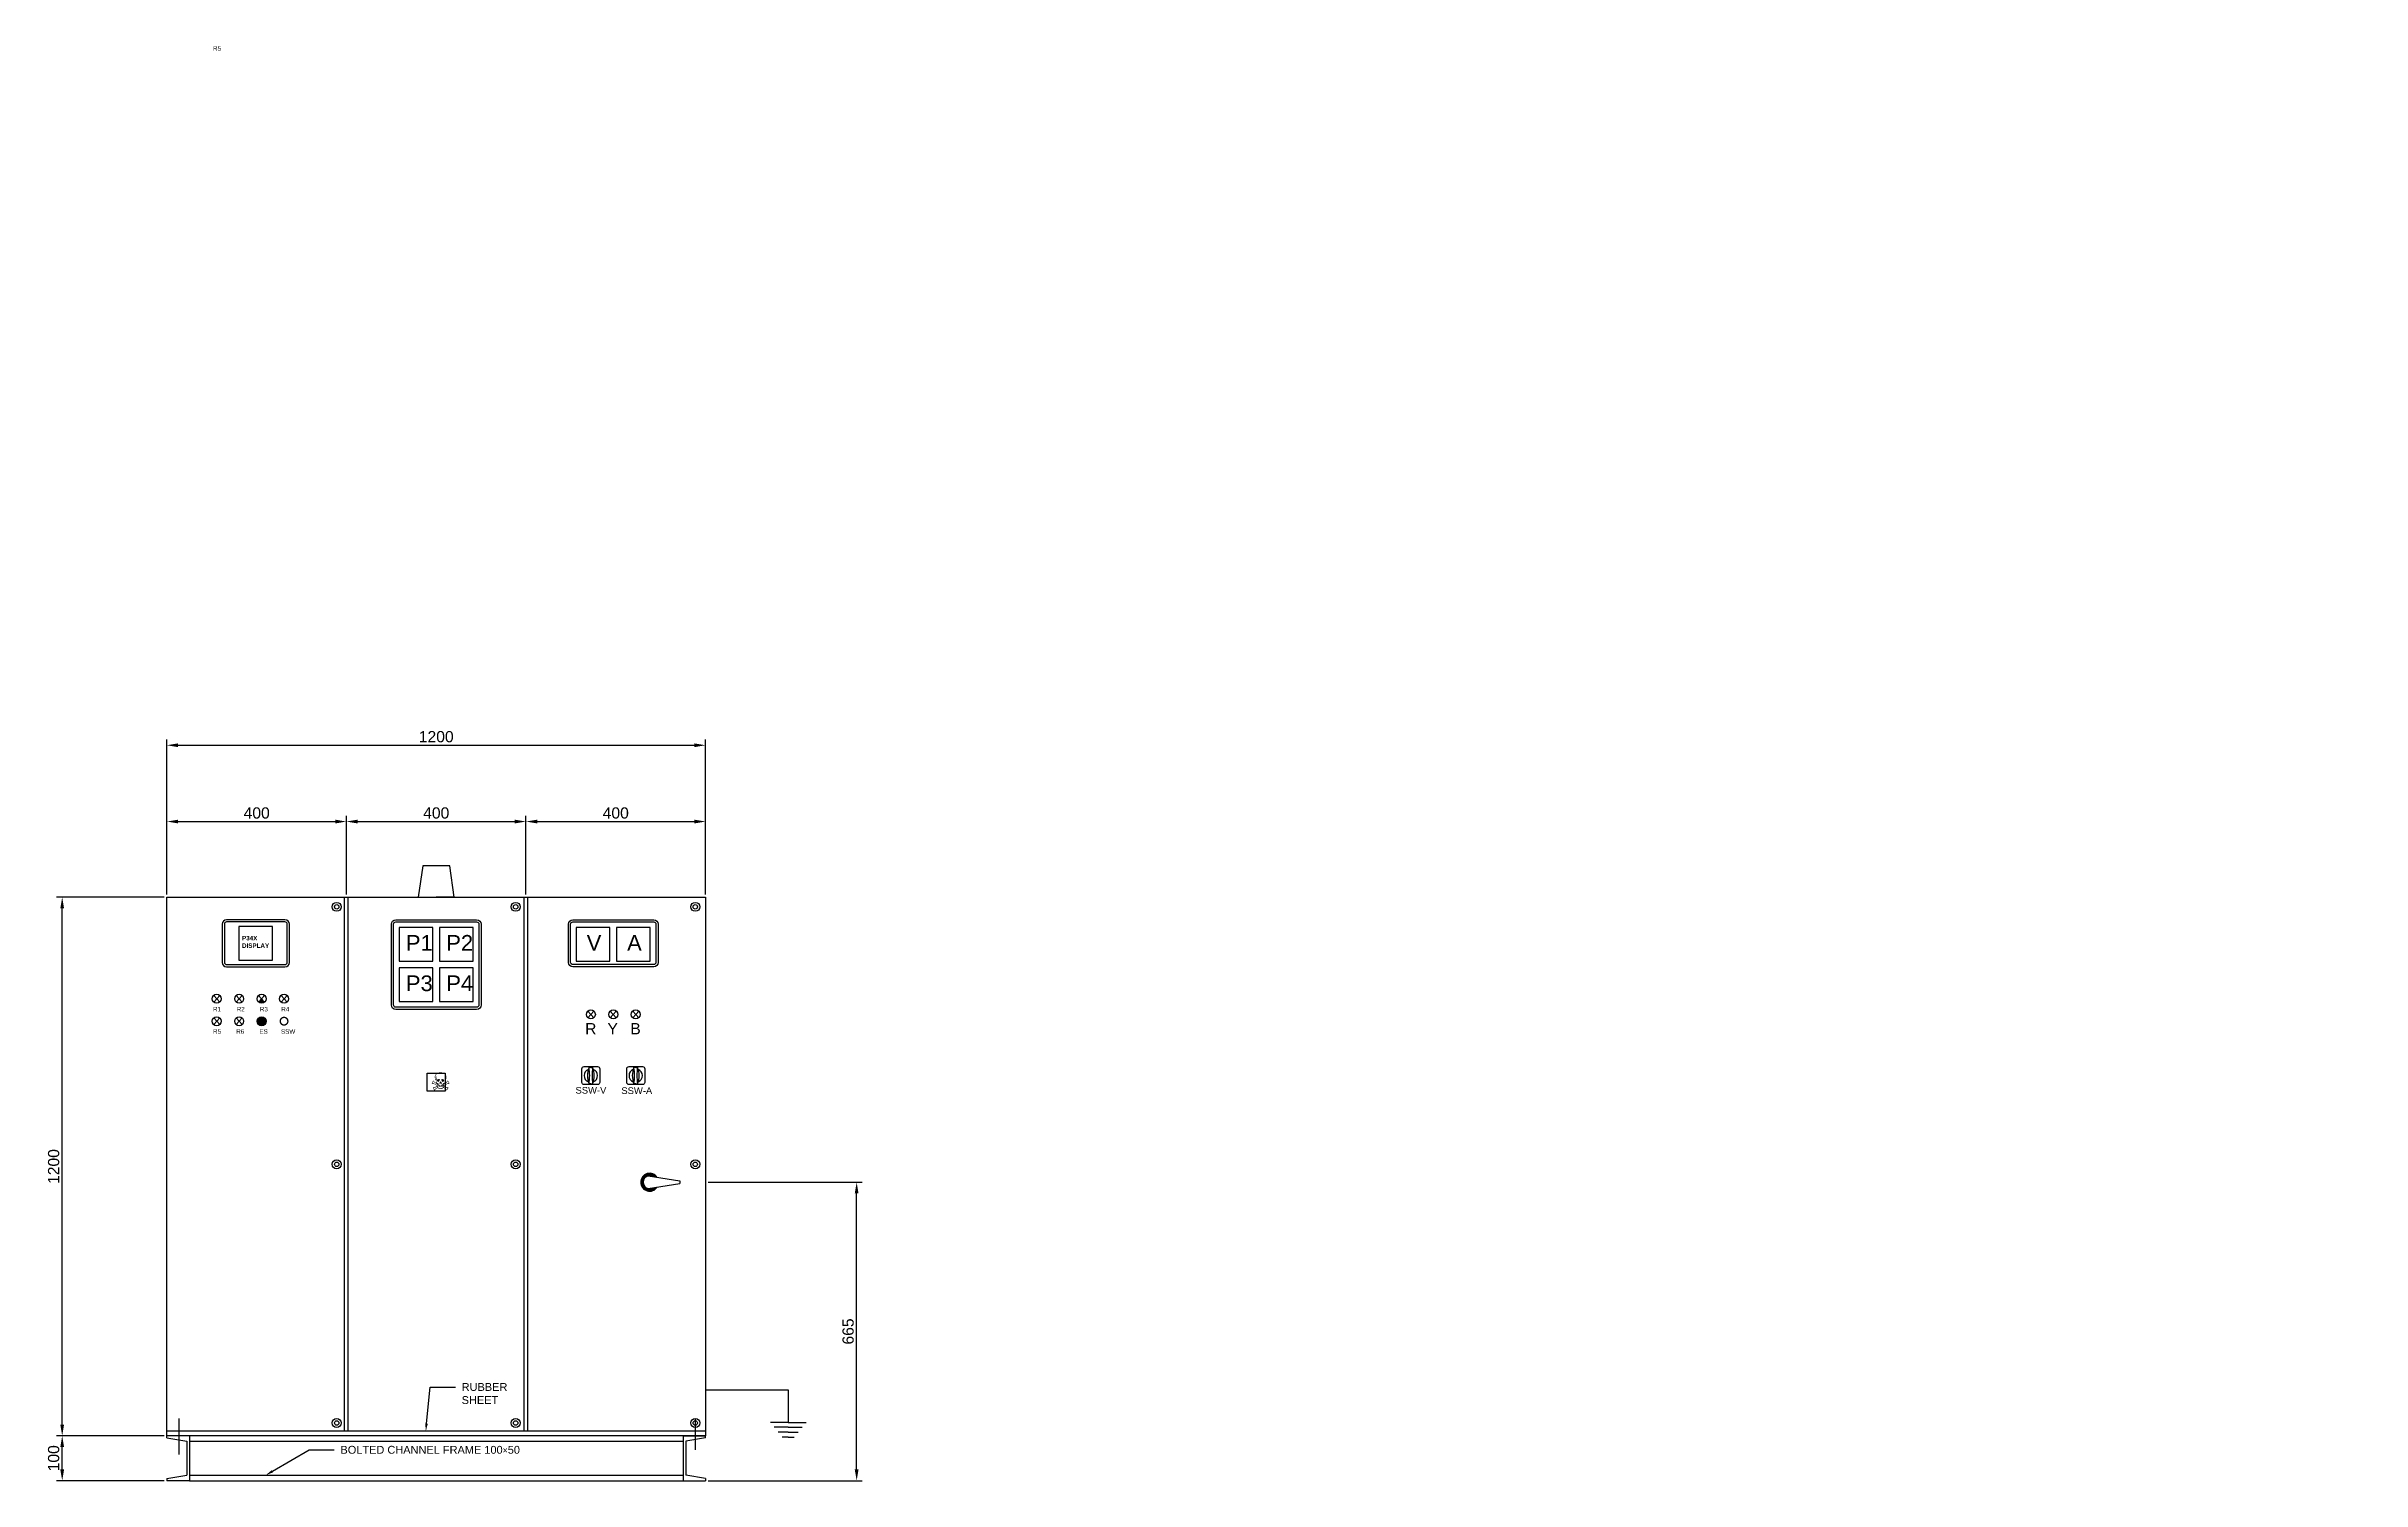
# Model space of a CAD drawing. Header units: millimetres. Extents: x 1735 to 6893, y 1191 to 4387.
import ezdxf
from ezdxf import colors
from ezdxf.entities.mleader import LeaderData, LeaderLine
from ezdxf.math import Vec2, Vec3

# ---------------------------------------------------------------- set-up
doc = ezdxf.new("R2010")
doc.units = ezdxf.units.MM
doc.styles.get("Standard").update_dxf_attribs({"font": 'arial.ttf'})
doc.dimstyles.new('ISO-25', dxfattribs={"dimscale": 10, "dimtxt": 2.5, "dimasz": 2.5, "dimexe": 1.25, "dimexo": 0.625, "dimtad": 1, "dimtxsty": 'Standard', "dimcen": 2.5, "dimadec": 0, "dimazin": 0, "dimtfac": 1, "dimtmove": 0, "dimatfit": 3, "dimfxl": 1, "dimarcsym": 0})

# ---------------------------------------------------------------- blocks, each defined once
blk = doc.blocks.new('*U1')
for p, q in [((-6.6, -7.5), (6.6, 7.5)), ((6.6, -7.5), (-6.6, 7.5)), ((6.6, 7.5), (6.6, 7.5))]:
    blk.add_line(p, q)
blk.add_circle((0, 0), 10)
blk = doc.blocks.new('*U3')
at = {"const_width": 3}
blk.add_lwpolyline([(-8.5, 0, 1), (8.5, 0, 1)], format="xyb", close=True, dxfattribs=at)
blk = doc.blocks.new('*U2')
at = {"color": 0, "linetype": 'ByBlock', "lineweight": -2, "transparency": 16777216}
for name, p in [('*U1', (0, 50)), ('*U1', (50, 50)), ('*U1', (100, 50)), ('*U1', (150, 50)), ('*U1', (0, 0)), ('*U1', (50, 0)), ('*U1', (100, 0)), ('*U3', (150, 0))]:
    blk.add_blockref(name, p, dxfattribs=at)
blk = doc.blocks.new('*U5')
for p, q in [((-6.6, -7.5), (6.6, 7.5)), ((6.6, -7.5), (-6.6, 7.5)), ((6.6, 7.5), (6.6, 7.5))]:
    blk.add_line(p, q)
blk.add_circle((0, 0), 10)
blk = doc.blocks.new('*U6')
at = {"color": 0, "linetype": 'ByBlock', "lineweight": -2, "transparency": 16777216}
for p in [(0, 0), (50, 0), (100, 0)]:
    blk.add_blockref('*U5', p, dxfattribs=at)
blk = doc.blocks.new('*U9')
for p, q in [((0, 100), (0, 0)), ((0, 100), (50, 100)), ((50, 95.2), (6, 87.8)), ((6, 87.8), (6, 12.2)), ((50, 95.2), (50, 100)), ((0, 0), (50, 0)), ((50, 4.8), (6, 12.2)), ((50, 4.8), (50, 0))]:
    blk.add_line(p, q)
blk = doc.blocks.new('*D11')
at = {"color": 0, "lineweight": -2, "transparency": 16777216}
for p, q in [((2003.3, 2497.6), (2003.3, 2672.5)), ((2028.3, 2660), (2378.3, 2660)), ((2403.3, 2497.6), (2403.3, 2672.5))]:
    blk.add_line(p, q, dxfattribs=at)
at = {"color": 0, "transparency": 16777216}
for points in [[(2028.3, 2664.2), (2028.3, 2655.8), (2003.3, 2660)], [(2378.3, 2664.2), (2378.3, 2655.8), (2403.3, 2660)]]:
    blk.add_solid(points, dxfattribs=at)
at = {"layer": 'Defpoints', "color": 0, "transparency": 16777216}
for p in [(2403.3, 2660), (2003.3, 2491.3), (2403.3, 2491.3)]:
    blk.add_point(p, dxfattribs=at)
at = {"color": 0, "transparency": 16777216, "insert": (2203.3, 2679), "char_height": 25, "attachment_point": 5}
blk.add_mtext('400', dxfattribs=at)
blk = doc.blocks.new('*D12')
at = {"color": 0, "lineweight": -2, "transparency": 16777216}
for p, q in [((2403.3, 2666.2), (2403.3, 2672.5)), ((2428.3, 2660), (2778.3, 2660)), ((2803.3, 2497.6), (2803.3, 2672.5))]:
    blk.add_line(p, q, dxfattribs=at)
at = {"color": 0, "transparency": 16777216}
for points in [[(2428.3, 2664.2), (2428.3, 2655.8), (2403.3, 2660)], [(2778.3, 2664.2), (2778.3, 2655.8), (2803.3, 2660)]]:
    blk.add_solid(points, dxfattribs=at)
at = {"layer": 'Defpoints', "color": 0, "transparency": 16777216}
for p in [(2403.3, 2660), (2803.3, 2660), (2803.3, 2491.3)]:
    blk.add_point(p, dxfattribs=at)
at = {"color": 0, "transparency": 16777216, "insert": (2603.3, 2679), "char_height": 25, "attachment_point": 5}
blk.add_mtext('400', dxfattribs=at)
blk = doc.blocks.new('*D13')
at = {"color": 0, "lineweight": -2, "transparency": 16777216}
for p, q in [((2803.3, 2666.2), (2803.3, 2672.5)), ((2828.3, 2660), (3178.3, 2660)), ((3203.3, 2497.6), (3203.3, 2672.5))]:
    blk.add_line(p, q, dxfattribs=at)
at = {"color": 0, "transparency": 16777216}
for points in [[(2828.3, 2664.2), (2828.3, 2655.8), (2803.3, 2660)], [(3178.3, 2664.2), (3178.3, 2655.8), (3203.3, 2660)]]:
    blk.add_solid(points, dxfattribs=at)
at = {"layer": 'Defpoints', "color": 0, "transparency": 16777216}
for p in [(2803.3, 2660), (3203.3, 2660), (3203.3, 2491.3)]:
    blk.add_point(p, dxfattribs=at)
at = {"color": 0, "transparency": 16777216, "insert": (3003.3, 2679), "char_height": 25, "attachment_point": 5}
blk.add_mtext('400', dxfattribs=at)
blk = doc.blocks.new('*D14')
at = {"color": 0, "lineweight": -2, "transparency": 16777216}
for p, q in [((2003.3, 2497.6), (2003.3, 2842.5)), ((3203.3, 2497.6), (3203.3, 2842.5)), ((2028.3, 2830), (3178.3, 2830))]:
    blk.add_line(p, q, dxfattribs=at)
at = {"color": 0, "transparency": 16777216}
for points in [[(2028.3, 2834.2), (2028.3, 2825.8), (2003.3, 2830)], [(3178.3, 2834.2), (3178.3, 2825.8), (3203.3, 2830)]]:
    blk.add_solid(points, dxfattribs=at)
at = {"layer": 'Defpoints', "color": 0, "transparency": 16777216}
for p in [(3203.3, 2830), (2003.3, 2491.3), (3203.3, 2491.3)]:
    blk.add_point(p, dxfattribs=at)
at = {"color": 0, "transparency": 16777216, "insert": (2603.3, 2849), "char_height": 25, "attachment_point": 5}
blk.add_mtext('1200', dxfattribs=at)
blk = doc.blocks.new('*D15')
at = {"color": 0, "lineweight": -2, "transparency": 16777216}
for p, q in [((1997, 1291.3), (1757.5, 1291.3)), ((1770, 1216.3), (1770, 1266.3)), ((1997, 1191.3), (1757.5, 1191.3))]:
    blk.add_line(p, q, dxfattribs=at)
at = {"color": 0, "transparency": 16777216}
for points in [[(1765.8, 1266.3), (1774.2, 1266.3), (1770, 1291.3)], [(1765.8, 1216.3), (1774.2, 1216.3), (1770, 1191.3)]]:
    blk.add_solid(points, dxfattribs=at)
at = {"layer": 'Defpoints', "color": 0, "transparency": 16777216}
for p in [(1770, 1291.3), (2003.3, 1291.3), (2003.3, 1191.3)]:
    blk.add_point(p, dxfattribs=at)
at = {"color": 0, "transparency": 16777216, "insert": (1751, 1241.3), "char_height": 25, "attachment_point": 5, "rotation": 90}
blk.add_mtext('100', dxfattribs=at)
blk = doc.blocks.new('*D16')
at = {"color": 0, "lineweight": -2, "transparency": 16777216}
for p, q in [((1997, 2491.3), (1757.5, 2491.3)), ((1770, 1316.3), (1770, 2466.3)), ((1997, 1291.3), (1757.5, 1291.3))]:
    blk.add_line(p, q, dxfattribs=at)
at = {"color": 0, "transparency": 16777216}
for points in [[(1765.8, 2466.3), (1774.2, 2466.3), (1770, 2491.3)], [(1765.8, 1316.3), (1774.2, 1316.3), (1770, 1291.3)]]:
    blk.add_solid(points, dxfattribs=at)
at = {"layer": 'Defpoints', "color": 0, "transparency": 16777216}
for p in [(1770, 2491.3), (2003.3, 2491.3), (2003.3, 1291.3)]:
    blk.add_point(p, dxfattribs=at)
at = {"color": 0, "transparency": 16777216, "insert": (1751, 1891.3), "char_height": 25, "attachment_point": 5, "rotation": 90}
blk.add_mtext('1200', dxfattribs=at)
blk = doc.blocks.new('*D20')
at = {"color": 0, "lineweight": -2, "transparency": 16777216}
for p, q in [((3209.5, 1856.3), (3552.5, 1856.3)), ((3540, 1216.3), (3540, 1831.3)), ((3209.5, 1191.3), (3552.5, 1191.3))]:
    blk.add_line(p, q, dxfattribs=at)
at = {"color": 0, "transparency": 16777216}
for points in [[(3535.8, 1831.3), (3544.2, 1831.3), (3540, 1856.3)], [(3535.8, 1216.3), (3544.2, 1216.3), (3540, 1191.3)]]:
    blk.add_solid(points, dxfattribs=at)
at = {"layer": 'Defpoints', "color": 0, "transparency": 16777216}
for p in [(3203.3, 1856.3), (3540, 1856.3), (3203.3, 1191.3)]:
    blk.add_point(p, dxfattribs=at)
at = {"color": 0, "transparency": 16777216, "insert": (3521, 1523.8), "char_height": 25, "attachment_point": 5, "rotation": 90}
blk.add_mtext('665', dxfattribs=at)

msp = doc.modelspace()

# ---------------------------------------------------------------- hatches: boundary and pattern name
h = msp.add_hatch(color=256)
h.dxf.hatch_style = 1
h.paths.add_polyline_path([(2214.246, 2215.163), (2207.669, 2207.63, 0.37510297), (2220.823, 2207.63)])
h.paths.add_polyline_path([(2220.823, 2222.696), (2214.246, 2215.163), (2220.823, 2207.63, 0.21656194), (2224.246, 2215.163, 0.21656194)])
h.paths.add_polyline_path([(2220.823, 2222.696, 0.37510297), (2207.669, 2222.696), (2214.246, 2215.163)])
h.paths.add_polyline_path([(2214.246, 2215.163), (2207.669, 2222.696, 0.21656194), (2204.246, 2215.163, 0.21656194), (2207.669, 2207.63)])
h = msp.add_hatch(color=256)
h.dxf.hatch_style = 1
h.paths.add_polyline_path([(2214.246, 2265.163), (2207.669, 2257.63, 0.37510297), (2220.823, 2257.63)], flags=17)
h = msp.add_hatch(color=256)
h.dxf.hatch_style = 1
h.paths.add_polyline_path([(3095.635, 1845.472), (3075.706, 1842.306, -0.801339), (3075.706, 1870.343), (3095.635, 1867.177, 3.3908442)])

# ---------------------------------------------------------------- linework, layer by layer
for p, q in [((2003.296, 2491.324), (3203.296, 2491.324)), ((2003.296, 1291.324), (2003.296, 2491.324)), ((2399.296, 1301.324), (2399.296, 2491.324)), ((2407.296, 1301.324), (2407.296, 2491.324)), ((2563.296, 2491.324), (2603.296, 2491.324)), ((2643.296, 2491.324), (2603.296, 2491.324)), ((2799.296, 1301.324), (2799.296, 2491.324)), ((2807.296, 1301.324), (2807.296, 2491.324)), ((3203.296, 2491.324), (3203.296, 1291.324)), ((2947.796, 2111.942), (2943.796, 2111.942)), ((2947.796, 2075.942), (2943.796, 2075.942)), ((2947.796, 2111.942), (2951.796, 2111.942)), ((2947.796, 2075.942), (2951.796, 2075.942)), ((3047.796, 2111.942), (3043.796, 2111.942)), ((3047.796, 2075.942), (3043.796, 2075.942)), ((3047.796, 2111.942), (3051.796, 2111.942)), ((3047.796, 2075.942), (3051.796, 2075.942)), ((3075.706, 1870.343), (3146.203, 1859.145)), ((3146.203, 1859.145), (3146.203, 1853.504)), ((3203.296, 1891.324), (3203.296, 1394.098)), ((3075.706, 1842.306), (3146.203, 1853.504)), ((3203.296, 1394.098), (3387.496, 1394.098)), ((3387.496, 1394.098), (3387.496, 1321.29)), ((3203.296, 1301.324), (2003.296, 1301.324)), ((3203.296, 1291.324), (2003.296, 1291.324)), ((2030, 1330), (2030, 1250)), ((3180, 1330), (3180, 1260)), ((3387.496, 1321.29), (3347.831, 1321.29)), ((3387.496, 1310.646), (3356.185, 1310.646)), ((3387.496, 1299.298), (3365.397, 1299.298)), ((3387.496, 1321.29), (3427.162, 1321.29)), ((3387.496, 1310.646), (3418.807, 1310.646)), ((3387.496, 1299.298), (3409.596, 1299.298)), ((2053.296, 1279.158), (3153.296, 1279.158)), ((3387.496, 1288.478), (3374.179, 1288.478)), ((3387.496, 1288.478), (3400.813, 1288.478)), ((2053.296, 1203.491), (3153.296, 1203.491)), ((2053.296, 1191.324), (3153.296, 1191.324))]:
    msp.add_line(p, q)
msp.add_lwpolyline([(2643.296, 2491.324), (2633.296, 2561.324), (2603.296, 2561.324), (2573.296, 2561.324), (2563.296, 2491.324)])
for points in [[(2136.296, 2336.324), (2266.296, 2336.324, 0.41421356), (2276.296, 2346.324), (2276.296, 2431.324, 0.41421356), (2266.296, 2441.324), (2136.296, 2441.324, 0.41421356), (2126.296, 2431.324), (2126.296, 2346.324, 0.41421356)], [(2136.296, 2341.324), (2266.296, 2341.324, 0.41421356), (2271.296, 2346.324), (2271.296, 2431.324, 0.41421356), (2266.296, 2436.324), (2136.296, 2436.324, 0.41421356), (2131.296, 2431.324), (2131.296, 2346.324, 0.41421356)], [(2513.296, 2441.324), (2693.296, 2441.324, -0.41421356), (2703.296, 2431.324), (2703.296, 2251.324, -0.41421356), (2693.296, 2241.324), (2513.296, 2241.324, -0.41421356), (2503.296, 2251.324), (2503.296, 2431.324, -0.41421356)], [(2513.296, 2436.324), (2693.296, 2436.324, -0.41421356), (2698.296, 2431.324), (2698.296, 2251.324, -0.41421356), (2693.296, 2246.324), (2513.296, 2246.324, -0.41421356), (2508.296, 2251.324), (2508.296, 2431.324, -0.41421356)], [(2907.796, 2441.324), (3087.796, 2441.324, -0.41421356), (3097.796, 2431.324), (3097.796, 2346.324, -0.41421356), (3087.796, 2336.324), (2907.796, 2336.324, -0.41421356), (2897.796, 2346.324), (2897.796, 2431.324, -0.41421356)], [(2907.796, 2436.324), (3087.796, 2436.324, -0.41421356), (3092.796, 2431.324), (3092.796, 2346.324, -0.41421356), (3087.796, 2341.324), (2907.796, 2341.324, -0.41421356), (2902.796, 2346.324), (2902.796, 2431.324, -0.41421356)], [(2932.796, 2113.942), (2962.796, 2113.942, -0.41421356), (2967.796, 2108.942), (2967.796, 2078.942, -0.41421356), (2962.796, 2073.942), (2932.796, 2073.942, -0.41421356), (2927.796, 2078.942), (2927.796, 2108.942, -0.41421356)], [(3032.796, 2113.942), (3062.796, 2113.942, -0.41421356), (3067.796, 2108.942), (3067.796, 2078.942, -0.41421356), (3062.796, 2073.942), (3032.796, 2073.942, -0.41421356), (3027.796, 2078.942), (3027.796, 2108.942, -0.41421356)]]:
    msp.add_lwpolyline(points, format="xyb", close=True)
for points in [[(2163.796, 2351.324), (2238.796, 2351.324), (2238.796, 2426.324), (2163.796, 2426.324)], [(2520.796, 2348.824), (2595.796, 2348.824), (2595.796, 2423.824), (2520.796, 2423.824)], [(2610.796, 2348.824), (2685.796, 2348.824), (2685.796, 2423.824), (2610.796, 2423.824)], [(2915.296, 2348.824), (2990.296, 2348.824), (2990.296, 2423.824), (2915.296, 2423.824)], [(3005.296, 2348.824), (3080.296, 2348.824), (3080.296, 2423.824), (3005.296, 2423.824)], [(2520.796, 2258.824), (2595.796, 2258.824), (2595.796, 2333.824), (2520.796, 2333.824)], [(2610.796, 2258.824), (2685.796, 2258.824), (2685.796, 2333.824), (2610.796, 2333.824)], [(2583.296, 2099.313), (2623.296, 2099.313), (2623.296, 2059.313), (2583.296, 2059.313)]]:
    msp.add_lwpolyline(points, close=True)
for centre, radius in [((2381.643, 2470), 10), ((2780.414, 2470), 10), ((3180.414, 2470), 10), ((2381.643, 2470), 5), ((2780.414, 2470), 5), ((3180.414, 2470), 5), ((2381.643, 1896.324), 10), ((2381.643, 1896.324), 5), ((2780.414, 1896.324), 10), ((2780.414, 1896.324), 5), ((3180.414, 1896.324), 10), ((3180.414, 1896.324), 5), ((2381.643, 1320), 10), ((2381.643, 1320), 5), ((2780.414, 1320), 10), ((2780.414, 1320), 5), ((3180.414, 1320), 10), ((3180.414, 1320), 5)]:
    msp.add_circle(centre, radius)
for centre, radius, start, end in [((2947.796, 2093.942), 15, 111.53785, 248.46215), ((2985.958, 2093.942), 45.844, 156.881137, 203.118863), ((2829.842, 2093.942), 115.367, 351.0238, 8.9762), ((3065.75, 2093.942), 115.367, 171.0238, 188.9762), ((2909.634, 2093.942), 45.844, 336.881137, 23.118863), ((2947.796, 2093.942), 15, 291.53785, 68.46215), ((3047.796, 2093.942), 15, 111.53785, 248.46215), ((3085.958, 2093.942), 45.844, 156.881137, 203.118863), ((2929.842, 2093.942), 115.367, 351.0238, 8.9762), ((3165.75, 2093.942), 115.367, 171.0238, 188.9762), ((3009.634, 2093.942), 45.844, 336.881137, 23.118863), ((3047.796, 2093.942), 15, 291.53785, 68.46215), ((3078.836, 1856.324), 20, 32.862821, 327.137179), ((3078.836, 1856.324), 14.363, 102.586885, 257.413115)]:
    msp.add_arc(centre, radius, start, end)

# ---------------------------------------------------------------- block references
for name, p in [('*U2', (2114.246, 2215.163)), ('*U6', (2947.796, 2230.168)), ('*U9', (3153.296, 1191.324))]:
    msp.add_blockref(name, p)
at = {"xscale": -1}
msp.add_blockref('*U9', (2053.296, 1191.324), dxfattribs=at)

# ---------------------------------------------------------------- texts
at = {"attachment_point": 1}
for s, width, insert, char_height in [('R5', 38.9057, (2106.029, 4387.399), 10), ('{\\fArial|b1|i0|c0|p34;P34X\\PDISPLAY}', 75, (2170.572, 2405.174), 10), ('P1', 75, (2535.747, 2407.21), 35), ('P2', 75, (2625.747, 2407.21), 35), ('V', 75, (2938.598, 2407.21), 35), ('A', 75, (3028.598, 2407.21), 35), ('P3', 75, (2535.747, 2317.21), 35), ('P4', 75, (2625.747, 2317.21), 35), ('R1', 38.9057, (2106.029, 2247.006), 10), ('R2', 38.9057, (2158.729, 2247.006), 10), ('R3', 38.9057, (2210.375, 2247.006), 10), ('R4', 38.9057, (2258.156, 2247.006), 10), ('R5', 38.9057, (2106.029, 2197.178), 10), ('R6', 38.9057, (2157.675, 2197.178), 10), ('ES', 38.9057, (2209.321, 2197.178), 10), ('SSW', 38.9057, (2257.453, 2197.178), 10), ('R', 51.50136, (2934.985, 2211.014), 25), ('Y', 51.50136, (2984.777, 2211.014), 25), ('B', 51.50136, (3035.784, 2211.014), 25), ('{\\fWingdings|b0|i0|c2|p2;N}', 38.51842, (2590.4, 2101.047), 40), ('\\pxt1;SSW-V', 102.12101, (2913.668, 2068.694), 15), ('SSW-A', 102.12101, (3015.789, 2067.836), 15)]:
    msp.add_mtext_dynamic_manual_height_columns(s, width=width, gutter_width=12.5, heights=[0], dxfattribs=dict(at, insert=insert, char_height=char_height))

# ---------------------------------------------------------------- dimensions: what is measured, and where the dimension line sits
for base, p1, p2, picture, middle in [((3203.296, 2830), (2003.296, 2491.324), (3203.296, 2491.324), '*D14', (2603.296, 2849.014)), ((2403.296, 2660), (2003.296, 2491.324), (2403.296, 2491.324), '*D11', (2203.296, 2679.014)), ((2803.296, 2660), (2403.296, 2660), (2803.296, 2491.324), '*D12', (2603.296, 2679.014)), ((3203.296, 2660), (2803.296, 2660), (3203.296, 2491.324), '*D13', (3003.296, 2679.014))]:
    dim = msp.add_linear_dim(base=base, p1=p1, p2=p2, dimstyle='ISO-25')
    dim.commit()
    dim.dimension.update_dxf_attribs({"geometry": picture, "text_midpoint": middle})
for base, p1, p2, picture, middle in [((1770, 2491.324), (2003.296, 1291.324), (2003.296, 2491.324), '*D16', (1750.986, 1891.324)), ((3540, 1856.324), (3203.296, 1191.324), (3203.296, 1856.324), '*D20', (3520.986, 1523.824)), ((1770, 1291.324), (2003.296, 1191.324), (2003.296, 1291.324), '*D15', (1750.986, 1241.324))]:
    dim = msp.add_linear_dim(base=base, p1=p1, p2=p2, angle=90, dimstyle='ISO-25')
    dim.commit()
    dim.dimension.update_dxf_attribs({"geometry": picture, "text_midpoint": middle})

# ---------------------------------------------------------------- leaders
ml = msp.add_multileader_mtext('Standard')
ml.set_content('RUBBER \\PSHEET ', color=256)
ml.set_leader_properties()
ml.build(insert=Vec2(0, 0))
ml.multileader.update_dxf_attribs({"arrow_head_size": 17.5, "scale": 7})
ctx = ml.context
ctx.base_point, ctx.scale, ctx.char_height, ctx.arrow_head_size, ctx.landing_gap_size, ctx.plane_origin = Vec3(2646, 1400), 7, 17.5, 17.5, 14, Vec3(2580, 1301.324)
notes = []
notes.append((ctx, [(0, (1, 1, 0), (2590, 1400), (1, 0), 56, [(0, [(2580, 1301.324)], 0, [])])]))
ctx.mtext.insert, ctx.mtext.flow_direction = Vec3(2660, 1408.899), 5
ml = msp.add_multileader_mtext('Standard')
ml.set_content('{\\C256;BOLTED CHANNEL FRAME 100\\fYu Gothic UI|b0|i0|c128|p34;\\H0.875x;×\\fArial|b0|i0|c0|p34;\\H1.14286x;50}', color=256)
ml.set_leader_properties()
ml.build(insert=Vec2(0, 0))
ml.multileader.update_dxf_attribs({"arrow_head_size": 17.5, "scale": 7})
ctx = ml.context
ctx.base_point, ctx.scale, ctx.char_height, ctx.arrow_head_size, ctx.landing_gap_size, ctx.plane_origin = Vec3(2375.927, 1260), 7, 17.5, 17.5, 14, Vec3(2223.223, 1203.491)
notes.append((ctx, [(0, (1, 1, 0), (2319.927, 1260), (1, 0), 56, [(0, [(2223.223, 1203.491)], 0, [])])]))
ctx.mtext.insert, ctx.mtext.width, ctx.mtext.flow_direction = Vec3(2389.927, 1268.899), 643.31827, 5
for ctx, leaders in notes:
    for number, flags, end, landing, length, lines in leaders:
        leader = LeaderData()
        leader.index, (leader.has_last_leader_line, leader.has_dogleg_vector, leader.attachment_direction) = number, flags
        leader.last_leader_point, leader.dogleg_vector, leader.dogleg_length = Vec3(end), Vec3(landing), length
        for number, points, colour, breaks in lines:
            line = LeaderLine()
            line.index, line.vertices, line.color, line.breaks = number, Vec3.list(points), colors.encode_raw_color(colour), breaks
            leader.lines.append(line)
        ctx.leaders.append(leader)

doc.saveas('drawing.dxf')
